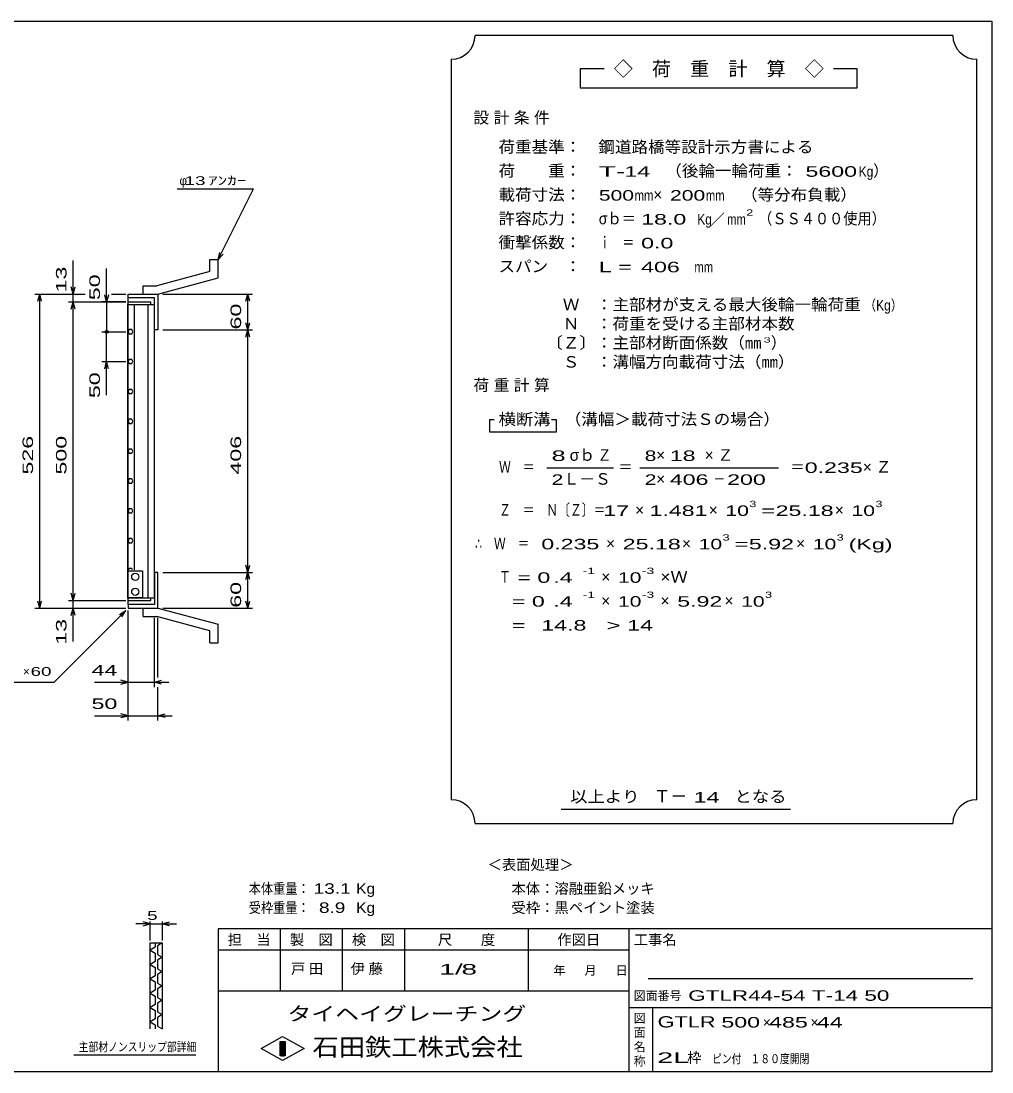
# Model space of a CAD drawing. Units: millimetres, scale not verified. Extents: x -1456 to 1389, y -1026 to 839.
# Drawn here: x -237 to 1389, y -921 to 839 of the extents above; entities that cross this region are included whole.
import ezdxf
from ezdxf.enums import TextEntityAlignment as Align

# ---------------------------------------------------------------- set-up
doc = ezdxf.new("R2010")
doc.units = ezdxf.units.MM
doc.header["$LTSCALE"] = 8
for name, color, linetype, lineweight in [('0_2', 150, 'Continuous', 25), ('16', 3, 'Continuous', 25), ('19', 6, 'Continuous', 25), ('22', 4, 'Continuous', 25), ('24', 2, 'Continuous', 25), ('32', 4, 'Continuous', 25)]:
    doc.layers.add(name, color=color, linetype=linetype, lineweight=lineweight)
doc.styles.add('ベクトル', font='')
doc.styles.get('ベクトル').set_extended_font_data('ベクトル')

msp = doc.modelspace()

# ---------------------------------------------------------------- linework, layer by layer
at = {"layer": '0_2'}
for p, q in [((-1379.2, 838.8), (1388.8, 838.8)), ((1388.8, 838.8), (1388.8, -921.2)), ((1388.8, -681.2), (92.8, -681.2)), ((92.8, -681.2), (92.8, -921.2)), ((196.8, -681.2), (196.8, -785.2)), ((300.8, -785.2), (300.8, -681.2)), ((404.8, -681.2), (404.8, -785.2)), ((612.8, -785.2), (612.8, -681.2)), ((780.8, -681.2), (780.8, -921.2)), ((780.8, -717.2), (92.8, -717.2)), ((1356.8, -765.2), (812.8, -765.2)), ((92.8, -785.2), (780.8, -785.2)), ((780.8, -813.2), (1388.8, -813.2)), ((820.8, -921.2), (820.8, -813.2)), ((164.8, -882), (200.8, -862)), ((200.8, -862), (236.8, -882)), ((196.8, -870), (204.8, -870)), ((196.8, -894), (196.8, -870)), ((196.8, -870), (198.4, -870)), ((198.4, -870), (198.4, -894)), ((200, -894), (200, -870)), ((200, -870), (201.6, -870)), ((201.6, -870), (201.6, -894)), ((203.2, -894), (203.2, -870)), ((203.2, -870), (204.8, -870)), ((204.8, -870), (204.8, -894)), ((204.8, -870), (204.8, -894)), ((200.8, -902), (164.8, -882)), ((204.8, -894), (196.8, -894)), ((198.4, -894), (200, -894)), ((236.8, -882), (200.8, -902)), ((201.6, -894), (203.2, -894)), ((1388.8, -921.2), (-1379.2, -921.2))]:
    msp.add_line(p, q, dxfattribs=at)
at = {"layer": '16'}
for p, q in [((-58.7, -127), (-58.7, 364)), ((-58.7, 364), (-58, 364)), ((-58, 368.5), (-20, 368.5)), ((-58, 364), (-58, 368.5)), ((-58, 364), (-20, 364)), ((-58, -127), (-58, 364)), ((-58, 364), (-14, 364)), ((-47.5, -80), (-47.5, 364)), ((-24.5, -127), (-24.5, 364)), ((-20, 364), (-20, 368.5)), ((-14, -127), (-14, 364)), ((-56.024, 321.95), (-58, 318.472)), ((-58, 318.472), (-55.976, 315.022)), ((-52.024, 321.978), (-56.024, 321.95)), ((-50, 318.5), (-52.024, 321.978)), ((-51.976, 315.05), (-50, 318.528)), ((-55.976, 315.022), (-51.976, 315.05)), ((-56.024, 271.95), (-58, 268.472)), ((-58, 268.472), (-55.976, 265.022)), ((-52.024, 271.978), (-56.024, 271.95)), ((-55.976, 265.022), (-51.976, 265.05)), ((-50, 268.5), (-52.024, 271.978)), ((-51.976, 265.05), (-50, 268.528)), ((-56.024, 221.95), (-58, 218.472)), ((-58, 218.472), (-55.976, 215.022)), ((-52.024, 221.978), (-56.024, 221.95)), ((-55.976, 215.022), (-51.976, 215.05)), ((-50, 218.5), (-52.024, 221.978)), ((-51.976, 215.05), (-50, 218.528)), ((-56.024, 171.95), (-58, 168.472)), ((-58, 168.472), (-55.976, 165.022)), ((-52.024, 171.978), (-56.024, 171.95)), ((-55.976, 165.022), (-51.976, 165.05)), ((-50, 168.5), (-52.024, 171.978)), ((-51.976, 165.05), (-50, 168.528)), ((-56.024, 121.95), (-58, 118.472)), ((-58, 118.472), (-55.976, 115.022)), ((-52.024, 121.978), (-56.024, 121.95)), ((-55.976, 115.022), (-51.976, 115.05)), ((-50, 118.5), (-52.024, 121.978)), ((-51.976, 115.05), (-50, 118.528)), ((-56.024, 71.95), (-58, 68.472)), ((-52.024, 71.978), (-56.024, 71.95)), ((-50, 68.5), (-52.024, 71.978)), ((-58, 68.472), (-55.976, 65.022)), ((-55.976, 65.022), (-51.976, 65.05)), ((-51.976, 65.05), (-50, 68.528)), ((-56.024, 21.95), (-58, 18.472)), ((-58, 18.472), (-55.976, 15.022)), ((-52.024, 21.978), (-56.024, 21.95)), ((-50, 18.5), (-52.024, 21.978)), ((-51.976, 15.05), (-50, 18.528)), ((-55.976, 15.022), (-51.976, 15.05)), ((-56.024, -28.05), (-58, -31.528)), ((-58, -31.528), (-55.976, -34.978)), ((-52.024, -28.022), (-56.024, -28.05)), ((-55.976, -34.978), (-51.976, -34.95)), ((-50, -31.5), (-52.024, -28.022)), ((-51.976, -34.95), (-50, -31.472)), ((-58, -127), (-58, -82)), ((-58, -82), (-34, -82)), ((-56.024, -78.05), (-57.132, -80)), ((-52.024, -78.022), (-56.024, -78.05)), ((-50.873, -80), (-52.024, -78.022)), ((-34, -82), (-34, -127)), ((-58.7, -127), (-58, -127)), ((-34, -127), (-58, -127)), ((-58, -127), (-20, -127)), ((-58, -131.5), (-58, -127)), ((-58, -127), (-14, -127)), ((-58, -131.5), (-20, -131.5)), ((-20, -131.5), (-20, -127))]:
    msp.add_line(p, q, dxfattribs=at)
for centre in [(-46, -92), (-46, -117)]:
    msp.add_circle(centre, 6, dxfattribs=at)
at = {"layer": '19'}
for p, q in [((79, 439.5), (93, 439.5)), ((79, 419.5), (79, 439.5)), ((93, 408.5), (93, 439.5)), ((79, 419.5), (-10, 395.5)), ((-8, 381.5), (93, 408.5)), ((-33, 395.5), (-10, 395.5)), ((-33, 381.5), (-33, 395.5)), ((-58, 368.5), (-58, 381.5)), ((-58, 375.5), (-58, 381.5)), ((-58, 381.5), (-8, 381.5)), ((-14, 375.5), (-58, 375.5)), ((-33, 381.5), (-8, 381.5)), ((-14, 321.5), (-14, 375.5)), ((-8, 381.5), (-8, 321.5)), ((-8, 321.5), (-14, 321.5)), ((-8, -84.5), (-14, -84.5)), ((-14, -84.5), (-14, -138.5)), ((-8, -144.5), (-8, -84.5)), ((-58, -138.5), (-58, -125.5)), ((-58, -138.5), (-58, -144.5)), ((-14, -138.5), (-58, -138.5)), ((-58, -144.5), (-8, -144.5)), ((-33, -144.5), (-8, -144.5)), ((-33, -158.5), (-33, -144.5)), ((-8, -144.5), (93, -171.5)), ((-33, -158.5), (-10, -158.5)), ((79, -182.5), (-10, -158.5)), ((93, -202.5), (93, -171.5)), ((79, -202.5), (79, -182.5)), ((79, -202.5), (93, -202.5))]:
    msp.add_line(p, q, dxfattribs=at)
at = {"layer": '22'}
for p, q in [((24, 557.5), (152, 557.5)), ((93, 439.5), (152, 557.5)), ((93, 439.5), (95.4, 451.18)), ((93, 439.5), (101, 448.3)), ((-150, 381.5), (-150, 437.5)), ((-94, 368.5), (-94, 424.5)), ((-150, 381.5), (-153.2, 393.5)), ((-150, 381.5), (-146.8, 393.5)), ((-214, 381.5), (-130, 381.5)), ((-209.2, 369.5), (-206, 381.5)), ((-202.8, 369.5), (-206, 381.5)), ((-206, -144.5), (-206, 381.5)), ((-158, 381.5), (-130, 381.5)), ((-150, 368.5), (-150, 381.5)), ((-94, 368.5), (-97.2, 380.5)), ((-90.8, 380.5), (-94, 368.5)), ((-86, 381.5), (-62, 381.5)), ((-86, 381.5), (-62, 381.5)), ((0, 381.5), (150.4, 381.5)), ((139.2, 369.5), (142.4, 381.5)), ((145.6, 369.5), (142.4, 381.5)), ((142.4, 321.5), (142.4, 381.5)), ((-158, 368.5), (-62, 368.5)), ((-153.2, 356.5), (-150, 368.5)), ((-146.8, 356.5), (-150, 368.5)), ((-150, -131.5), (-150, 368.5)), ((-62, 368.5), (-102, 368.5)), ((-94, 368.5), (-94, 318.5)), ((-102, 318.5), (-62, 318.5)), ((-94, 268.5), (-94, 318.5)), ((0, 321.5), (150.4, 321.5)), ((142.4, 321.5), (139.2, 333.5)), ((139.2, 309.5), (142.4, 321.5)), ((142.4, 321.5), (145.6, 333.5)), ((145.6, 309.5), (142.4, 321.5)), ((142.4, -84.5), (142.4, 321.5)), ((-102, 268.5), (-62, 268.5)), ((-97.2, 256.5), (-94, 268.5)), ((-90.8, 256.5), (-94, 268.5)), ((-94, 212.5), (-94, 268.5)), ((0, -84.5), (150.4, -84.5)), ((142.4, -84.5), (139.2, -72.5)), ((139.2, -96.5), (142.4, -84.5)), ((142.4, -84.5), (145.6, -72.5)), ((145.6, -96.5), (142.4, -84.5)), ((142.4, -144.5), (142.4, -84.5)), ((-150, -131.5), (-153.2, -119.5)), ((-150, -131.5), (-146.8, -119.5)), ((-206, -144.5), (-209.2, -132.5)), ((-206, -144.5), (-202.8, -132.5)), ((-158, -131.5), (-62, -131.5)), ((-150, -144.5), (-150, -131.5)), ((142.4, -144.5), (139.2, -132.5)), ((142.4, -144.5), (145.6, -132.5)), ((-214, -144.5), (-62, -144.5)), ((-182, -268.5), (-62, -148.5)), ((-158, -144.5), (-62, -144.5)), ((-153.2, -156.5), (-150, -144.5)), ((-146.8, -156.5), (-150, -144.5)), ((-150, -200.5), (-150, -144.5)), ((-72.4, -154.9), (-62, -148.5)), ((-68.4, -158.9), (-62, -148.5)), ((-58, -276.5), (-58, -148.5)), ((-58, -332.5), (-58, -148.5)), ((0, -144.5), (150.4, -144.5)), ((-14, -276.5), (-14, -160.704)), ((-8, -260.5), (-8, -160.704)), ((-342, -268.5), (-182, -268.5)), ((-114, -268.5), (-58, -268.5)), ((-58, -268.5), (-70, -265.3)), ((-70, -271.7), (-58, -268.5)), ((-58, -268.5), (-14, -268.5)), ((-14, -268.5), (-2, -265.3)), ((-2, -271.7), (-14, -268.5)), ((-14, -268.5), (10, -268.5)), ((-8, -332.5), (-8, -276.5)), ((-114, -324.5), (-58, -324.5)), ((-58, -324.5), (-70, -321.3)), ((-70, -327.7), (-58, -324.5)), ((-58, -324.5), (-8, -324.5)), ((-8, -324.5), (4, -321.3)), ((4, -327.7), (-8, -324.5)), ((-8, -324.5), (16, -324.5))]:
    msp.add_line(p, q, dxfattribs=at)
msp.add_circle((-94, 318.5), 2.4, dxfattribs=at)
at = {"layer": '24', "color": 4}
for p, q in [((1323.2, 814.8), (523.2, 814.8)), ((483.2, 774.8), (483.2, -465.2)), ((1363.2, -465.2), (1363.2, 774.8)), ((739.2, 758.8), (699.2, 758.8)), ((699.2, 758.8), (699.2, 726.8)), ((1163.2, 758.8), (1123.2, 758.8)), ((1163.2, 726.8), (1163.2, 758.8)), ((699.2, 726.8), (1163.2, 726.8)), ((555.2, 170.8), (547.2, 170.8)), ((547.2, 170.8), (547.2, 150.8)), ((659.2, 170.8), (651.2, 170.8)), ((659.2, 150.8), (659.2, 170.8)), ((547.2, 150.8), (659.2, 150.8)), ((643.2, 90.8), (755.2, 90.8)), ((799.2, 90.8), (1031.2, 90.8)), ((667.2, -481.2), (1051.2, -481.2)), ((523.2, -505.2), (1323.2, -505.2))]:
    msp.add_line(p, q, dxfattribs=at)
for centre, start, end in [((483.2, 814.8), 270, 0), ((1363.2, 814.8), 180, 270), ((483.2, -505.2), 0, 90), ((1363.2, -505.2), 90, 180)]:
    msp.add_arc(centre, 40, start, end, dxfattribs=at)
at = {"layer": '32'}
for p, q in [((-20.8, -673.2), (-44.8, -673.2)), ((-20.8, -673.2), (-32.8, -670)), ((-32.8, -676.4), (-20.8, -673.2)), ((-20.8, -701.2), (-20.8, -669.2)), ((-20.8, -673.2), (-0.8, -673.2)), ((-0.8, -669.2), (-0.8, -701.2)), ((-0.8, -673.2), (11.2, -670)), ((11.2, -676.4), (-0.8, -673.2)), ((-0.8, -673.2), (23.2, -673.2)), ((-20.8, -705.2), (-0.8, -705.2)), ((-20.8, -849.2), (-20.8, -705.2)), ((-12.8, -712.4), (-20.8, -717.2)), ((-20.8, -717.2), (-12.8, -722)), ((-12.8, -705.2), (-12.8, -712.4)), ((-0.8, -705.2), (-8.8, -710)), ((-8.8, -710), (-8.8, -724.4)), ((-0.8, -705.2), (-0.8, -849.2)), ((-12.8, -736.4), (-20.8, -741.2)), ((-12.8, -722), (-12.8, -736.4)), ((-8.8, -724.4), (-0.8, -729.2)), ((-0.8, -729.2), (-8.8, -734)), ((-8.8, -734), (-8.8, -748.4)), ((-20.8, -741.2), (-12.8, -746)), ((-12.8, -746), (-12.8, -760.4)), ((-8.8, -748.4), (-0.8, -753.2)), ((-0.8, -753.2), (-8.8, -758)), ((-12.8, -760.4), (-20.8, -765.2)), ((-20.8, -765.2), (-12.8, -770)), ((-12.8, -770), (-12.8, -784.4)), ((-8.8, -758), (-8.8, -772.4)), ((-8.8, -772.4), (-0.8, -777.2)), ((-12.8, -784.4), (-20.8, -789.2)), ((-20.8, -789.2), (-12.8, -794)), ((-0.8, -777.2), (-8.8, -782)), ((-8.8, -782), (-8.8, -796.4)), ((-12.8, -808.4), (-20.8, -813.2)), ((-12.8, -794), (-12.8, -808.4)), ((-8.8, -796.4), (-0.8, -801.2)), ((-0.8, -801.2), (-8.8, -806)), ((-8.8, -806), (-8.8, -820.4)), ((-20.8, -813.2), (-12.8, -818)), ((-12.8, -818), (-12.8, -832.4)), ((-8.8, -820.4), (-0.8, -825.2)), ((-0.8, -825.2), (-8.8, -830)), ((-12.8, -832.4), (-20.8, -837.2)), ((-20.8, -837.2), (-12.8, -842)), ((-12.8, -842), (-12.8, -849.2)), ((-8.8, -830), (-8.8, -844.4)), ((-8.8, -844.4), (-0.8, -849.2)), ((55.2, -893.2), (-148.8, -893.2))]:
    msp.add_line(p, q, dxfattribs=at)

# ---------------------------------------------------------------- texts
at = {"layer": '0_2', "style": 'ベクトル'}
for s, height, p in [('担\u3000当', 17.6, (108.8, -699.6)), ('製\u3000図', 17.6, (212.8, -699.6)), ('検\u3000図', 17.6, (316.8, -699.6)), ('尺\u3000\u3000度', 17.6, (460.8, -699.6)), ('作図日', 17.6, (660.8, -699.6)), ('工事名', 17.6, (788.8, -699.6)), ('年', 14.66, (654.4, -751.2)), ('月', 14.66, (706.4, -751.2)), ('日', 14.66, (758.4, -751.2)), ('図面番号', 14.66, (788.8, -793.6)), ('図', 14.66, (788.8, -831.2)), ('面', 14.66, (788.8, -855.2)), ('名', 14.66, (788.8, -879.2)), ('称', 14.66, (788.8, -903.2))]:
    msp.add_text(s, height=height, dxfattribs=at).set_placement(p, align=Align.MIDDLE_LEFT)
at = {"layer": '0_2', "color": 222, "style": 'ベクトル'}
for s, height, width, p in [('タイヘイグレーチング', 23.46, 1.25, (208.8, -823.6)), ('石田鉄工株式会社', 29.33, 1.1, (250.8, -879.6))]:
    msp.add_text(s, height=height, dxfattribs=dict(at, width=width)).set_placement(p, align=Align.MIDDLE_LEFT)
at = {"layer": '22', "color": 2, "style": 'ベクトル'}
for s, height, p in [('φ', 14.66, (28, 571.5)), ('×', 14.66, (-234, -250.5)), ('＜表面処理＞', 17.6, (544, -574)), ('本体：', 17.6, (584, -614)), ('溶融亜鉛メッキ', 17.6, (656, -614)), ('受枠：', 17.6, (584, -646)), ('黒ペイント塗装', 17.6, (656, -646)), ('×', 17.6, (1004.8, -838)), ('×', 17.6, (1084.8, -838)), ('枠', 17.6, (878.4, -897.2))]:
    msp.add_text(s, height=height, dxfattribs=at).set_placement(p, align=Align.MIDDLE_LEFT)
for s, height, width, p in [(' 13 ', 14.66, 1.6, (28, 571.5)), ('ｱﾝｶｰ', 14.66, 1.6, (76, 571.5)), (' 60 ', 14.66, 1.6, (-230, -250.5)), (' 44 ', 17.6, 1.65, (-130, -248.5)), (' 50 ', 17.6, 1.65, (-130, -304.5)), ('本体重量：', 17.6, 0.85, (144, -614)), (' 13.1', 17.6, 1.35, (244, -614)), ('Kg', 17.6, 1.1, (324, -614)), ('受枠重量：', 17.6, 0.85, (144, -646)), ('  8.9', 17.6, 1.35, (244, -646)), ('Kg', 17.6, 1.1, (324, -646)), ('1/', 17.6, 2, (463.2, -749.2)), (' 8 ', 17.6, 2, (487.2, -749.2)), ('GTLR44-54 T-14 50', 17.6, 1.6, (880, -793.2)), ('GTLR', 18.77, 1.45, (828.8, -837.2)), (' 500 ', 17.6, 1.65, (924.8, -838)), (' 485 ', 17.6, 1.65, (1004.8, -838)), (' 44 ', 17.6, 1.65, (1084.8, -838)), ('2L', 17.6, 2.05, (828, -897.2)), ('ピン付', 14.66, 0.8, (920, -899.2)), ('\u3000１８０度開閉', 14.66, 0.8, (968, -899.2))]:
    msp.add_text(s, height=height, dxfattribs=dict(at, width=width)).set_placement(p, align=Align.MIDDLE_LEFT)
at = {"layer": '22', "color": 2, "style": 'ベクトル', "width": 1.65}
for s, p in [(' 13 ', (-170, 373.5)), (' 50 ', (-114, 360.5)), (' 60 ', (122.4, 311.5)), (' 50 ', (-114, 196.5)), (' 526 ', (-226, 68.5)), (' 500 ', (-170, 68.5)), (' 406 ', (122.4, 68.5)), (' 60 ', (122.4, -154.5)), (' 13 ', (-170, -216.5))]:
    msp.add_text(s, height=17.6, rotation=90, dxfattribs=at).set_placement(p, align=Align.MIDDLE_LEFT)
at = {"layer": '22', "color": 2, "char_height": 17.6, "attachment_point": 4, "style": 'ベクトル'}
for s, insert in [('\\T1.25;戸田\u3000', (214.8, -749.2)), ('\\T1.25;伊藤\u3000', (314.8, -749.2))]:
    msp.add_mtext(s, dxfattribs=dict(at, insert=insert))
at = {"layer": '24', "style": 'ベクトル'}
for s, height, p in [('◇\u3000荷\u3000重\u3000計\u3000算\u3000◇', 23.46, (755.2, 758.8)), ('）', 19.35, (1189.6, 588)), ('×', 19.35, (821.6, 548)), ('／', 17.6, (917.2, 506.8)), ('）', 19.35, (1018.4, 300)), ('σｂ', 19.35, (681.6, 112)), ('×', 19.35, (826.4, 112)), ('Ｌ－Ｓ', 19.35, (671.2, 72)), ('×', 19.35, (826.4, 72)), ('×', 19.35, (791.2, 20)), ('×', 19.35, (914.4, 20)), ('×', 19.35, (1125.6, 20)), ('×', 19.35, (742.4, -36)), ('×', 19.35, (869.6, -36)), ('×', 19.35, (1060.8, -36)), ('×', 19.35, (734.4, -92)), ('×', 19.35, (734.4, -132)), ('×', 19.35, (833.6, -132)), ('×', 19.35, (940.8, -132)), ('Ｔ－', 20.53, (822.4, -459.2))]:
    msp.add_text(s, height=height, dxfattribs=at).set_placement(p, align=Align.MIDDLE_LEFT)
for s, height, width, p in [('荷重基準：\u3000', 19.35, 1.05, (562.4, 628)), ('鋼道路橋等設計示方書による', 19.35, 1.05, (729.6, 628)), ('荷\u3000\u3000重：\u3000', 19.35, 1.05, (562.4, 588)), ('（後輪一輪荷重：', 19.35, 1.05, (841.6, 588)), ('T-', 17.6, 2, (730.4, 586.8)), (' 14 ', 17.6, 1.65, (762.4, 586.8)), (' 5600', 17.6, 1.65, (1065.6, 586.8)), ('Kg', 17.6, 0.85, (1165.6, 586.8)), ('載荷寸法：\u3000', 19.35, 1.05, (562.4, 548)), ('500', 17.6, 1.5, (730.4, 546.8)), ('mm', 17.6, 0.8, (790.4, 546.8)), ('200', 17.6, 1.5, (849.6, 546.8)), ('mm', 17.6, 0.8, (909.6, 546.8)), ('\u3000（等分布負載）', 19.35, 1.05, (940.8, 548)), ('許容応力：\u3000', 19.35, 1.05, (562.4, 508)), ('σｂ＝', 19.35, 0.9, (730.4, 508)), (' 18.0', 17.6, 1.65, (790.4, 506.8)), ('Kg', 17.6, 0.85, (895.2, 506.8)), ('mm', 17.6, 0.8, (945.2, 506.8)), ('2', 10.56, 1.5, (977.2, 518)), ('（ＳＳ４００使用）', 19.35, 0.9, (997.2, 508)), ('衝撃係数：\u3000', 19.35, 1.05, (562.4, 468)), ('ｉ\u3000＝', 19.35, 0.75, (730.4, 468)), (' 0.0', 17.6, 1.65, (790.4, 466.8)), ('スパン\u3000：\u3000', 19.35, 1.05, (562.4, 428)), ('L =', 17.6, 1.65, (730.4, 426.8)), (' 406 ', 17.6, 1.65, (790.4, 426.8)), ('mm', 17.6, 0.8, (890.4, 426.8)), ('\u3000Ｗ\u3000：主部材が支える最大後輪一輪荷重', 19.35, 1.05, (642.4, 364)), ('（Kg）', 17.6, 0.85, (1174.4, 362.8)), ('\u3000Ｎ\u3000：荷重を受ける主部材本数', 19.35, 1.05, (642.4, 332)), ('〔Ｚ〕：主部材断面係数（㎜', 19.35, 1.05, (642.4, 300)), ('3', 8.798, 1.8, (1006.4, 304.8)), ('\u3000Ｓ\u3000：溝幅方向載荷寸法（㎜）', 19.35, 1.05, (642.4, 268)), ('横断溝', 19.35, 1.1, (562.4, 172)), ('\u3000（溝幅＞載荷寸法Ｓの場合）', 19.35, 1.05, (645.6, 172)), ('8', 17.6, 1.8, (651.2, 110.8)), ('Ｚ', 19.35, 0.9, (728, 112)), ('8', 17.6, 1.5, (807.2, 110.8)), (' 18 ', 17.6, 1.65, (838.4, 110.8)), ('Ｗ\u3000＝', 19.35, 0.75, (563.2, 92)), ('＝', 19.35, 0.9, (763.2, 92)), ('＝', 19.35, 0.9, (1051.2, 92)), ('0.235', 17.6, 1.65, (1075.2, 90.8)), ('2', 17.6, 1.5, (651.2, 70.8)), ('2', 17.6, 1.5, (807.2, 70.8)), (' 406 ', 17.6, 1.65, (838.4, 70.8)), ('－', 19.35, 0.75, (922.4, 72)), (' 200 ', 17.6, 1.65, (934.4, 70.8)), ('3', 10.56, 1.5, (982.4, 30)), ('3', 10.56, 1.5, (1193.6, 30)), ('Ｚ\u3000＝\u3000Ｎ〔Ｚ〕＝', 19.35, 0.75, (563.2, 20)), (' 17 ', 17.6, 1.65, (727.2, 18.8)), ('1.481', 17.6, 1.65, (815.2, 18.8)), ('10', 17.6, 1.5, (942.4, 18.8)), ('=', 17.6, 1.7, (1002.4, 18.8)), ('25.18', 17.6, 1.65, (1026.4, 18.8)), ('10', 17.6, 1.5, (1153.6, 18.8)), ('∴\u3000Ｗ\u3000＝', 19.35, 0.75, (523.2, -36)), (' 0.235', 17.6, 1.65, (623.2, -37.2)), ('25.18', 17.6, 1.65, (770.4, -37.2)), ('10', 17.6, 1.5, (897.6, -37.2)), ('3', 10.56, 1.5, (937.6, -26)), ('=', 17.6, 1.7, (957.6, -37.2)), ('5.92', 17.6, 1.65, (981.6, -37.2)), ('10', 17.6, 1.5, (1088.8, -37.2)), ('3', 10.56, 1.5, (1128.8, -26)), ('(Kg)', 17.6, 1.65, (1148.8, -37.2)), ('Ｔ', 19.35, 0.75, (563.2, -92)), (' = 0', 17.6, 1.65, (583.2, -93.2)), (' .4 ', 17.6, 1.65, (643.2, -93.2)), ('-1', 10.56, 1.65, (703.2, -82)), ('10', 17.6, 1.5, (762.4, -93.2)), ('-3', 10.56, 1.65, (802.4, -82)), ('×Ｗ', 19.35, 1.1, (833.6, -92)), ('-1', 10.56, 1.65, (703.2, -122)), ('-3', 10.56, 1.65, (802.4, -122)), ('3', 10.56, 1.5, (1008.8, -122)), ('  = 0', 17.6, 1.65, (563.2, -133.2)), (' .4 ', 17.6, 1.65, (643.2, -133.2)), ('10', 17.6, 1.5, (762.4, -133.2)), ('5.92', 17.6, 1.65, (861.6, -133.2)), ('10', 17.6, 1.5, (968.8, -133.2)), ('  =', 17.6, 1.65, (563.2, -173.2)), (' 14.8', 17.6, 1.65, (623.2, -173.2)), ('>', 17.6, 1.7, (743.2, -173.2)), (' 14 ', 17.6, 1.65, (767.2, -173.2)), ('以上より\u3000', 19.35, 1.1, (682.4, -460)), (' 14 ', 17.6, 1.65, (878.4, -461.2)), ('となる', 19.35, 1.1, (957.6, -460))]:
    msp.add_text(s, height=height, dxfattribs=dict(at, width=width)).set_placement(p, align=Align.MIDDLE_LEFT)
at = {"layer": '24', "char_height": 19.35, "attachment_point": 4, "style": 'ベクトル'}
for s, insert in [('\\T1.28;設計条件', (520.4, 676)), ('\\T1.28;荷重計算', (520.4, 228)), ('\\T1.42;×Ｚ', (907.6, 112)), ('\\T1.42;×Ｚ', (1172.4, 92))]:
    msp.add_mtext(s, dxfattribs=dict(at, insert=insert))
at = {"layer": '32', "color": 2, "style": 'ベクトル'}
for s, width, p in [(' 5 ', 1.6, (-34.8, -659.2)), ('主部材ノンスリップ部詳細', 0.8, (-140.8, -879.2))]:
    msp.add_text(s, height=14.66, dxfattribs=dict(at, width=width)).set_placement(p, align=Align.MIDDLE_LEFT)

doc.saveas('drawing.dxf')
